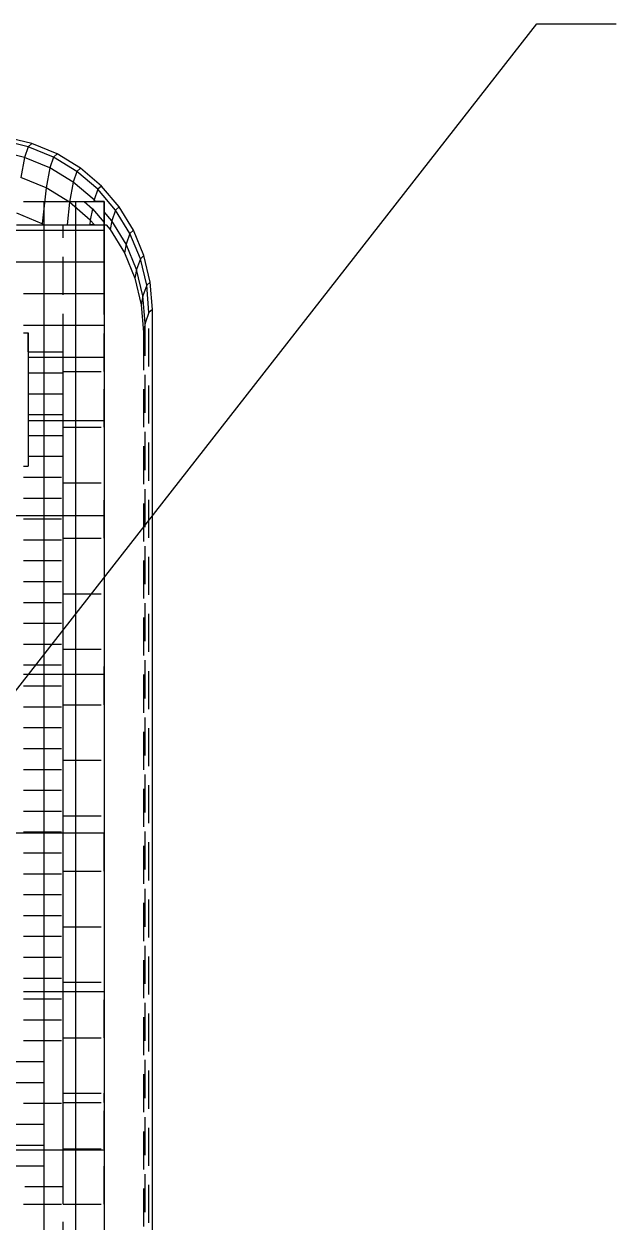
# Model space of a CAD drawing. Header units: millimetres. Extents: x 5 to 601, y 5 to 415.
# Drawn here: x 138 to 175.3, y 243.9 to 319.4 of the extents above; entities that cross this region are included whole.
import ezdxf

# ---------------------------------------------------------------- set-up
doc = ezdxf.new("R2010")
doc.units = ezdxf.units.MM
doc.linetypes.add('HIDDEN', pattern=[3.6, 2.4, -1.2])
for name, color, linetype in [('DIM', 3, 'CONTINUOUS'), ('HIDDEN', 8, 'HIDDEN'), ('VISIBLE', 7, 'CONTINUOUS')]:
    doc.layers.add(name, color=color, linetype=linetype)

msp = doc.modelspace()

# ---------------------------------------------------------------- linework, layer by layer
at = {"layer": 'DIM'}
for p, q in [((108.093984, 239.773032), (170.309296, 319.405)), ((170.309296, 319.405), (175.309296, 319.405))]:
    msp.add_line(p, q, dxfattribs=at)
at = {"layer": 'HIDDEN'}
for p, q in [((138.258187, 311.666622), (136.579779, 312.069572)), ((138.020187, 310.992622), (136.341779, 311.395572)), ((138.258187, 311.666622), (138.020187, 310.992622)), ((138.484187, 311.866622), (138.258187, 311.666622)), ((139.852895, 311.006072), (138.258187, 311.666622)), ((138.020187, 310.992622), (137.782187, 309.724622)), ((139.614895, 310.332072), (138.020187, 310.992622)), ((139.852895, 311.006072), (139.614895, 310.332072)), ((140.078895, 311.206072), (139.852895, 311.006072)), ((141.324638, 310.104187), (139.852895, 311.006072)), ((139.614895, 310.332072), (139.376895, 309.064072)), ((141.086638, 309.430187), (139.614895, 310.332072)), ((141.324638, 310.104187), (141.086638, 309.430187)), ((141.550638, 310.304187), (141.324638, 310.104187)), ((142.637175, 308.983175), (141.324638, 310.104187)), ((139.376895, 309.064072), (137.782187, 309.724622)), ((139.376895, 309.064072), (139.138895, 306.804072)), ((140.848638, 308.162187), (139.376895, 309.064072)), ((141.086638, 309.430187), (140.848638, 308.162187)), ((142.399175, 308.309175), (141.086638, 309.430187)), ((142.637175, 308.983175), (142.399175, 308.309175)), ((142.863175, 309.183175), (142.637175, 308.983175)), ((143.758187, 307.670638), (142.637175, 308.983175)), ((142.399175, 308.309175), (142.379621, 308.205)), ((142.488148, 308.205), (142.399175, 308.309175)), ((137.947, 308.205), (140.447, 308.205)), ((137.947, 308.205), (140.447, 308.205)), ((140.447, 308.205), (143.047, 308.205)), ((140.447, 308.205), (143.047, 308.205)), ((140.848638, 308.162187), (140.69792, 306.731)), ((142.161175, 307.041175), (140.848638, 308.162187)), ((141.769749, 308.205), (143.047, 308.205)), ((141.769749, 308.205), (142.379621, 308.205)), ((141.769749, 308.205), (142.295361, 307.756085)), ((142.295361, 307.756085), (142.161175, 307.041175)), ((142.295361, 307.756085), (143.047, 306.876029)), ((142.488148, 308.205), (142.379621, 308.205)), ((143.047, 308.205), (142.488148, 308.205)), ((143.047, 308.205), (143.047, 306.731)), ((143.047, 306.731), (143.047, 308.205)), ((143.047, 308.205), (143.047, 307.550668)), ((143.047, 306.876029), (143.047, 308.205)), ((143.520187, 306.996638), (143.047, 307.550668)), ((143.047, 307.550668), (143.047, 306.876029)), ((143.758187, 307.670638), (143.520187, 306.996638)), ((143.984187, 307.870638), (143.758187, 307.670638)), ((144.660072, 306.198895), (143.758187, 307.670638)), ((137.506714, 306.731), (139.135163, 306.731)), ((139.138895, 306.804072), (137.544187, 307.464622)), ((137.947, 306.731), (140.447, 306.731)), ((139.138895, 306.804072), (139.135163, 306.731)), ((139.258138, 306.731), (139.135163, 306.731)), ((139.258138, 306.731), (139.138895, 306.804072)), ((139.258138, 306.731), (140.69792, 306.731)), ((140.447, 306.731), (143.047, 306.731)), ((140.447, 298.723311), (140.447, 306.731)), ((140.69792, 306.731), (142.12851, 306.731)), ((142.161175, 307.041175), (142.12851, 306.731)), ((142.426089, 306.731), (142.12851, 306.731)), ((142.426089, 306.731), (142.161175, 307.041175)), ((142.426089, 306.731), (143.170867, 306.731)), ((143.047, 306.731), (143.047, 297.481)), ((143.047, 303.107), (143.047, 306.731)), ((143.047, 306.731), (143.170867, 306.731)), ((143.047, 297.481), (143.047, 306.731)), ((143.170867, 306.731), (143.416374, 306.443548)), ((143.520187, 306.996638), (143.416374, 306.443548)), ((144.422072, 305.524895), (143.520187, 306.996638)), ((143.416374, 306.443548), (144.318258, 304.971806)), ((144.660072, 306.198895), (144.422072, 305.524895)), ((144.886072, 306.398895), (144.660072, 306.198895)), ((145.320622, 304.604187), (144.660072, 306.198895)), ((144.422072, 305.524895), (144.318258, 304.971806)), ((145.082622, 303.930187), (144.422072, 305.524895)), ((144.318258, 304.971806), (144.978808, 303.377097)), ((145.320622, 304.604187), (145.082622, 303.930187)), ((145.546622, 304.804187), (145.320622, 304.604187)), ((145.723572, 302.925779), (145.320622, 304.604187)), ((145.082622, 303.930187), (144.978808, 303.377097)), ((145.485572, 302.251779), (145.082622, 303.930187)), ((143.047, 297.481), (143.047, 303.107)), ((144.978808, 303.377097), (145.381758, 301.69869)), ((145.949572, 303.125779), (145.723572, 302.925779)), ((145.485572, 302.251779), (145.381758, 301.69869)), ((145.723572, 302.925779), (145.485572, 302.251779)), ((145.621, 300.531), (145.485572, 302.251779)), ((145.859, 301.205), (145.723572, 302.925779)), ((145.381758, 301.69869), (145.517187, 299.97791)), ((145.859, 301.205), (145.621, 300.531)), ((146.085, 301.405), (145.859, 301.205)), ((145.859, 218.605), (145.859, 301.205)), ((138.247, 298.723311), (138.247, 299.931)), ((145.621, 300.531), (145.517187, 299.97791)), ((145.517187, 299.97791), (145.517187, 223.731)), ((145.621, 219.279), (145.621, 300.531)), ((138.247, 298.723311), (138.247, 297.409)), ((138.247, 298.723311), (140.447, 298.723311)), ((140.447, 297.481), (140.447, 298.723311)), ((140.447, 297.409), (140.447, 298.723311)), ((138.247, 297.409), (138.247, 296.093)), ((138.247, 297.409), (140.447, 297.409)), ((140.447, 297.481), (143.047, 297.481)), ((140.447, 293.981), (140.447, 297.481)), ((140.447, 296.093), (140.447, 297.409)), ((143.047, 297.481), (143.047, 293.981)), ((143.047, 293.981), (143.047, 297.481)), ((138.247, 296.093), (138.247, 294.777)), ((138.247, 296.093), (140.447, 296.093)), ((140.447, 294.777), (140.447, 296.093)), ((138.247, 294.777), (138.247, 293.461)), ((138.247, 294.777), (140.447, 294.777)), ((140.447, 293.461), (140.447, 294.777)), ((140.447, 293.981), (143.047, 293.981)), ((140.447, 290.481), (140.447, 293.981)), ((138.247, 293.461), (138.247, 292.145)), ((138.247, 293.461), (140.447, 293.461)), ((140.447, 292.145), (140.447, 293.461)), ((138.247, 292.145), (138.247, 291.531)), ((138.247, 292.145), (140.447, 292.145)), ((140.447, 290.829), (140.447, 292.145)), ((137.947, 290.829), (140.447, 290.829)), ((140.447, 289.513), (140.447, 290.829)), ((140.447, 290.481), (143.047, 290.481)), ((140.447, 286.981), (140.447, 290.481)), ((143.047, 290.481), (143.047, 286.981)), ((143.047, 286.981), (143.047, 290.481)), ((137.947, 289.513), (140.447, 289.513)), ((140.447, 288.197), (140.447, 289.513)), ((137.947, 288.197), (140.447, 288.197)), ((140.447, 286.881), (140.447, 288.197)), ((137.947, 286.881), (140.447, 286.881)), ((140.447, 286.981), (143.047, 286.981)), ((140.447, 283.481), (140.447, 286.981)), ((140.447, 285.565), (140.447, 286.881)), ((137.947, 285.565), (140.447, 285.565)), ((140.447, 284.249), (140.447, 285.565)), ((137.947, 284.249), (140.447, 284.249)), ((140.447, 282.933), (140.447, 284.249)), ((140.447, 283.481), (143.047, 283.481)), ((140.447, 279.981), (140.447, 283.481)), ((137.947, 282.933), (140.447, 282.933)), ((140.447, 281.617), (140.447, 282.933)), ((137.947, 281.617), (140.447, 281.617)), ((140.447, 280.301), (140.447, 281.617)), ((137.947, 280.301), (140.447, 280.301)), ((140.447, 278.985), (140.447, 280.301)), ((140.447, 279.981), (143.047, 279.981)), ((140.447, 276.481), (140.447, 279.981)), ((143.047, 279.981), (143.047, 276.481)), ((143.047, 276.481), (143.047, 279.981)), ((137.947, 278.985), (140.447, 278.985)), ((140.447, 277.669), (140.447, 278.985)), ((137.947, 277.669), (140.447, 277.669)), ((140.447, 276.353), (140.447, 277.669)), ((137.947, 276.353), (140.447, 276.353)), ((140.447, 276.481), (143.047, 276.481)), ((140.447, 272.981), (140.447, 276.481)), ((140.447, 275.037), (140.447, 276.353)), ((137.947, 275.037), (140.447, 275.037)), ((140.447, 273.721), (140.447, 275.037)), ((137.947, 273.721), (140.447, 273.721)), ((140.447, 272.405), (140.447, 273.721)), ((140.447, 272.981), (143.047, 272.981)), ((140.447, 269.481), (140.447, 272.981)), ((137.947, 272.405), (140.447, 272.405)), ((140.447, 271.089), (140.447, 272.405)), ((137.947, 271.089), (140.447, 271.089)), ((140.447, 269.773), (140.447, 271.089)), ((137.947, 269.773), (140.447, 269.773)), ((140.447, 268.457), (140.447, 269.773)), ((140.447, 269.481), (143.047, 269.481)), ((140.447, 265.981), (140.447, 269.481)), ((143.047, 269.481), (143.047, 265.981)), ((143.047, 265.981), (143.047, 269.481)), ((137.947, 268.457), (140.447, 268.457)), ((140.447, 267.141), (140.447, 268.457)), ((137.947, 267.141), (140.447, 267.141)), ((140.447, 265.825), (140.447, 267.141)), ((140.447, 265.981), (143.047, 265.981)), ((140.447, 262.481), (140.447, 265.981)), ((137.947, 265.825), (140.447, 265.825)), ((140.447, 264.509), (140.447, 265.825)), ((137.947, 264.509), (140.447, 264.509)), ((140.447, 263.193), (140.447, 264.509)), ((137.947, 263.193), (140.447, 263.193)), ((140.447, 261.877), (140.447, 263.193)), ((140.447, 262.481), (143.047, 262.481)), ((140.447, 258.981), (140.447, 262.481)), ((137.947, 261.877), (140.447, 261.877)), ((140.447, 260.561), (140.447, 261.877)), ((137.947, 260.561), (140.447, 260.561)), ((140.447, 259.245), (140.447, 260.561)), ((137.947, 259.245), (140.447, 259.245)), ((140.447, 257.929), (140.447, 259.245)), ((140.447, 258.981), (143.047, 258.981)), ((140.447, 255.481), (140.447, 258.981)), ((143.047, 258.981), (143.047, 255.481)), ((143.047, 255.481), (143.047, 258.981)), ((137.947, 257.929), (140.447, 257.929)), ((140.447, 256.613), (140.447, 257.929)), ((137.947, 256.613), (140.447, 256.613)), ((140.447, 255.297), (140.447, 256.613)), ((140.447, 255.481), (143.047, 255.481)), ((140.447, 251.981), (140.447, 255.481)), ((137.947, 255.297), (140.447, 255.297)), ((140.447, 253.981), (140.447, 255.297)), ((72.047, 253.981), (140.447, 253.981)), ((140.447, 252.665), (140.447, 253.981)), ((72.047, 252.665), (140.447, 252.665)), ((140.447, 251.349), (140.447, 252.665)), ((140.447, 251.981), (143.047, 251.981)), ((140.447, 251.405), (140.447, 251.981)), ((143.047, 251.981), (143.047, 251.405)), ((143.047, 251.405), (143.047, 251.981)), ((137.947, 251.349), (140.447, 251.349)), ((140.447, 251.405), (143.047, 251.405)), ((140.447, 248.481), (140.447, 251.405)), ((140.447, 250.033), (140.447, 251.349)), ((143.047, 251.405), (143.047, 248.481)), ((143.047, 248.481), (143.047, 251.405)), ((72.047, 250.033), (140.447, 250.033)), ((140.447, 248.717), (140.447, 250.033)), ((72.047, 248.717), (140.447, 248.717)), ((140.447, 247.401), (140.447, 248.717)), ((140.447, 248.481), (143.047, 248.481)), ((140.447, 246.086689), (140.447, 248.481)), ((143.047, 248.481), (143.047, 244.981)), ((143.047, 244.981), (143.047, 248.481)), ((72.047, 247.401), (140.447, 247.401)), ((140.447, 246.086689), (140.447, 247.401)), ((140.447, 246.086689), (137.947, 246.086689)), ((140.447, 244.981), (140.447, 246.086689)), ((137.947, 244.981), (140.447, 244.981)), ((140.447, 244.981), (143.047, 244.981)), ((140.447, 241.481), (140.447, 244.981))]:
    msp.add_line(p, q, dxfattribs=at)
at = {"layer": 'VISIBLE'}
for p, q in [((138.484187, 311.866622), (136.805779, 312.269572)), ((140.078895, 311.206072), (138.484187, 311.866622)), ((141.550638, 310.304187), (140.078895, 311.206072)), ((142.863175, 309.183175), (141.550638, 310.304187)), ((143.984187, 307.870638), (142.863175, 309.183175)), ((137.947, 308.205), (139.247, 308.205)), ((139.247, 308.205), (140.447, 308.205)), ((139.247, 306.405), (139.247, 308.205)), ((140.447, 308.205), (141.247, 308.205)), ((141.247, 308.205), (143.047, 308.205)), ((141.247, 306.405), (141.247, 308.205)), ((143.047, 308.205), (143.047, 306.405)), ((144.886072, 306.398895), (143.984187, 307.870638)), ((136.247, 306.405), (139.247, 306.405)), ((139.247, 306.405), (141.247, 306.405)), ((139.247, 304.405), (139.247, 306.405)), ((141.247, 306.405), (143.047, 306.405)), ((141.247, 304.405), (141.247, 306.405)), ((143.047, 306.405), (143.047, 304.405)), ((145.546622, 304.804187), (144.886072, 306.398895)), ((145.949572, 303.125779), (145.546622, 304.804187)), ((136.247, 304.405), (139.247, 304.405)), ((139.247, 304.405), (141.247, 304.405)), ((139.247, 302.405), (139.247, 304.405)), ((141.247, 304.405), (143.047, 304.405)), ((141.247, 302.405), (141.247, 304.405)), ((143.047, 304.405), (143.047, 303.107)), ((143.047, 303.107), (143.047, 302.405)), ((146.085, 301.405), (145.949572, 303.125779)), ((137.947, 302.405), (139.247, 302.405)), ((139.247, 302.405), (141.247, 302.405)), ((139.247, 300.405), (139.247, 302.405)), ((141.247, 302.405), (143.047, 302.405)), ((141.247, 300.405), (141.247, 302.405)), ((143.047, 302.405), (143.047, 300.405)), ((146.085, 218.405), (146.085, 301.405)), ((137.947, 300.405), (139.247, 300.405)), ((137.947, 299.931), (138.247, 299.931)), ((138.247, 299.931), (138.247, 298.405)), ((139.247, 300.405), (141.247, 300.405)), ((139.247, 298.405), (139.247, 300.405)), ((141.247, 300.405), (143.047, 300.405)), ((141.247, 298.405), (141.247, 300.405)), ((143.047, 300.405), (143.047, 298.405)), ((138.247, 298.405), (139.247, 298.405)), ((138.247, 298.405), (138.247, 294.405)), ((139.247, 294.405), (139.247, 298.405)), ((139.247, 298.405), (141.247, 298.405)), ((141.247, 298.405), (143.047, 298.405)), ((141.247, 294.405), (141.247, 298.405)), ((143.047, 298.405), (143.047, 297.481)), ((143.047, 297.481), (143.047, 294.405)), ((138.247, 294.405), (139.247, 294.405)), ((138.247, 294.405), (138.247, 291.531)), ((139.247, 294.405), (141.247, 294.405)), ((139.247, 288.405), (139.247, 294.405)), ((141.247, 294.405), (143.047, 294.405)), ((141.247, 288.405), (141.247, 294.405)), ((143.047, 294.405), (143.047, 293.981)), ((143.047, 293.981), (143.047, 290.481)), ((137.947, 291.531), (138.247, 291.531)), ((143.047, 290.481), (143.047, 288.405)), ((136.247, 288.405), (139.247, 288.405)), ((139.247, 288.405), (141.247, 288.405)), ((139.247, 278.405), (139.247, 288.405)), ((141.247, 288.405), (143.047, 288.405)), ((141.247, 278.405), (141.247, 288.405)), ((143.047, 288.405), (143.047, 286.981)), ((143.047, 286.981), (143.047, 283.481)), ((143.047, 283.481), (143.047, 279.981)), ((143.047, 279.981), (143.047, 278.405)), ((137.947, 278.405), (139.247, 278.405)), ((139.247, 278.405), (141.247, 278.405)), ((139.247, 268.405), (139.247, 278.405)), ((141.247, 278.405), (143.047, 278.405)), ((141.247, 268.405), (141.247, 278.405)), ((143.047, 278.405), (143.047, 276.481)), ((143.047, 276.481), (143.047, 272.981)), ((143.047, 272.981), (143.047, 269.481)), ((143.047, 269.481), (143.047, 268.405)), ((136.247, 268.405), (139.247, 268.405)), ((139.247, 268.405), (141.247, 268.405)), ((139.247, 258.405), (139.247, 268.405)), ((141.247, 268.405), (143.047, 268.405)), ((141.247, 258.405), (141.247, 268.405)), ((143.047, 268.405), (143.047, 265.981)), ((143.047, 265.981), (143.047, 262.481)), ((143.047, 262.481), (143.047, 258.981)), ((137.947, 258.405), (139.247, 258.405)), ((139.247, 258.405), (141.247, 258.405)), ((139.247, 248.405), (139.247, 258.405)), ((141.247, 258.405), (143.047, 258.405)), ((141.247, 248.405), (141.247, 258.405)), ((143.047, 258.981), (143.047, 258.405)), ((143.047, 258.405), (143.047, 255.481)), ((143.047, 255.481), (143.047, 251.981)), ((143.047, 251.981), (143.047, 248.481)), ((136.247, 248.405), (139.247, 248.405)), ((139.247, 248.405), (141.247, 248.405)), ((139.247, 238.405), (139.247, 248.405)), ((141.247, 248.405), (143.047, 248.405)), ((141.247, 238.405), (141.247, 248.405)), ((143.047, 248.481), (143.047, 248.405)), ((143.047, 248.405), (143.047, 244.981)), ((143.047, 244.981), (143.047, 241.481))]:
    msp.add_line(p, q, dxfattribs=at)

doc.saveas('drawing.dxf')
